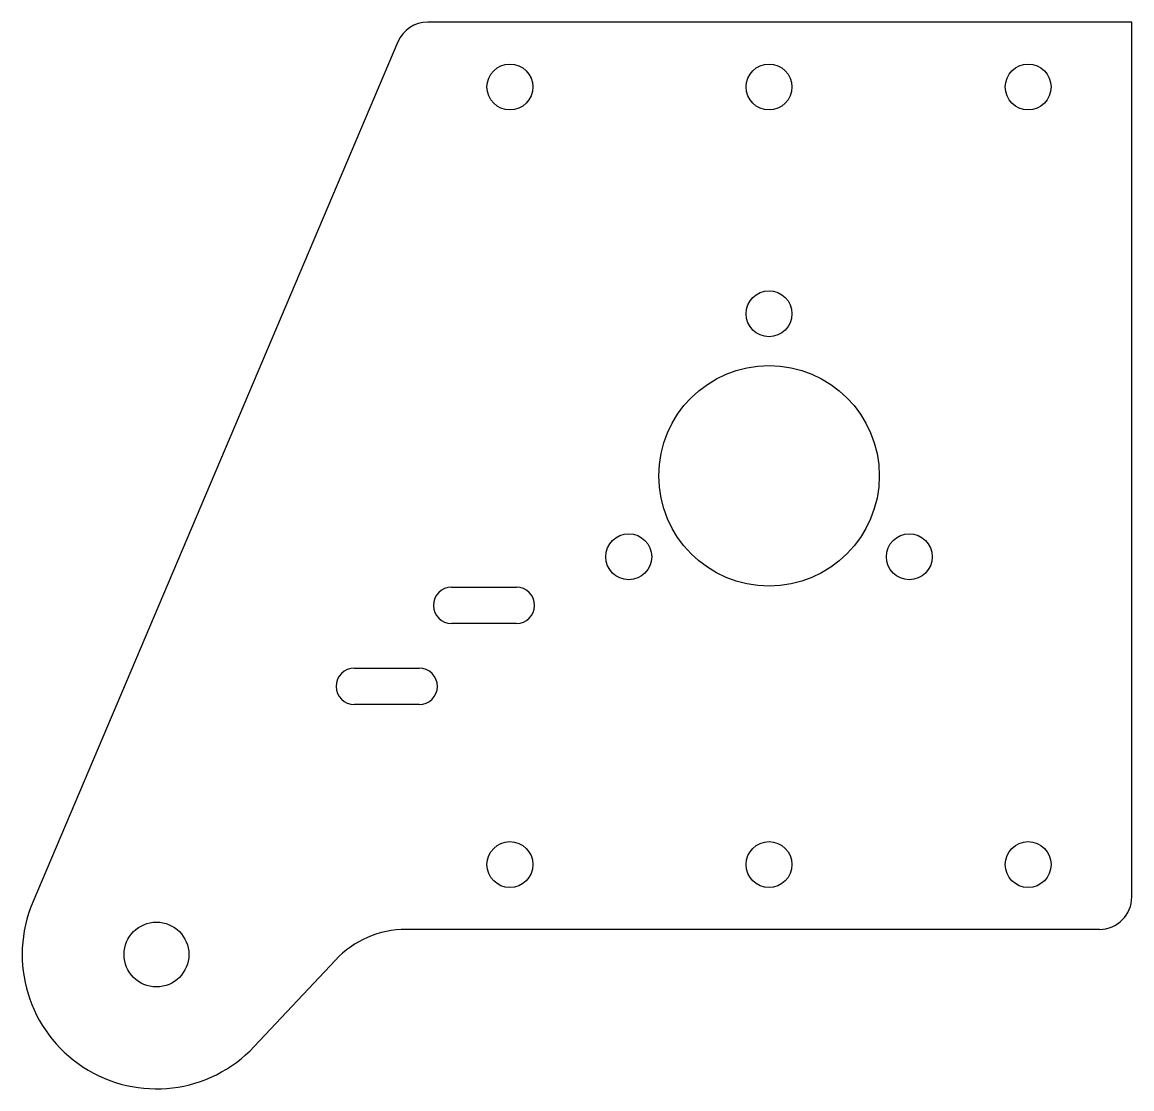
# Model space of a CAD drawing. Header units: inches. Extents: x -2.88 to 1.4, y -2.37 to 1.75.
import ezdxf

# ---------------------------------------------------------------- set-up
doc = ezdxf.new("R2010")
doc.units = ezdxf.units.IN
doc.header["$MEASUREMENT"] = 0

msp = doc.modelspace()

# ---------------------------------------------------------------- linework, layer by layer
at = {"linetype": 'Continuous', "lineweight": 25}
for p, q in [((1.4, 1.75), (-1.3173, 1.75)), ((1.4, -1.625), (1.4, 1.75)), ((-1.4323, 1.6738), (-2.8409, -1.6446)), ((-1.225, -0.4297), (-0.975, -0.4297)), ((-0.975, -0.5703), (-1.225, -0.5703)), ((-1.6, -0.7422), (-1.35, -0.7422)), ((-1.35, -0.8828), (-1.6, -0.8828)), ((1.275, -1.75), (-1.4, -1.75)), ((-1.9864, -2.2016), (-1.6734, -1.8683))]:
    msp.add_line(p, q, dxfattribs=at)
for centre, radius in [((-1, 1.5), 0.0885), ((0, 1.5), 0.0885), ((1, 1.5), 0.0885), ((0, 0.625), 0.0885), ((0, 0), 0.4255), ((-0.5413, -0.3125), 0.0885), ((0.5413, -0.3125), 0.0885), ((-1, -1.5), 0.0885), ((0, -1.5), 0.0885), ((1, -1.5), 0.0885), ((-2.364, -1.847), 0.125)]:
    msp.add_circle(centre, radius, dxfattribs=at)
for centre, radius, start, end in [((-1.3173, 1.625), 0.125, 90, 157), ((-1.225, -0.5), 0.0703, 90, 270), ((-0.975, -0.5), 0.0703, 270, 90), ((-1.6, -0.8125), 0.0703, 90, 270), ((-1.35, -0.8125), 0.0703, 270, 90), ((1.275, -1.625), 0.125, 270, 0), ((-2.364, -1.847), 0.5181, 157, 316.7992), ((-1.4, -2.125), 0.375, 90, 136.7992)]:
    msp.add_arc(centre, radius, start, end, dxfattribs=at)

doc.saveas('drawing.dxf')
